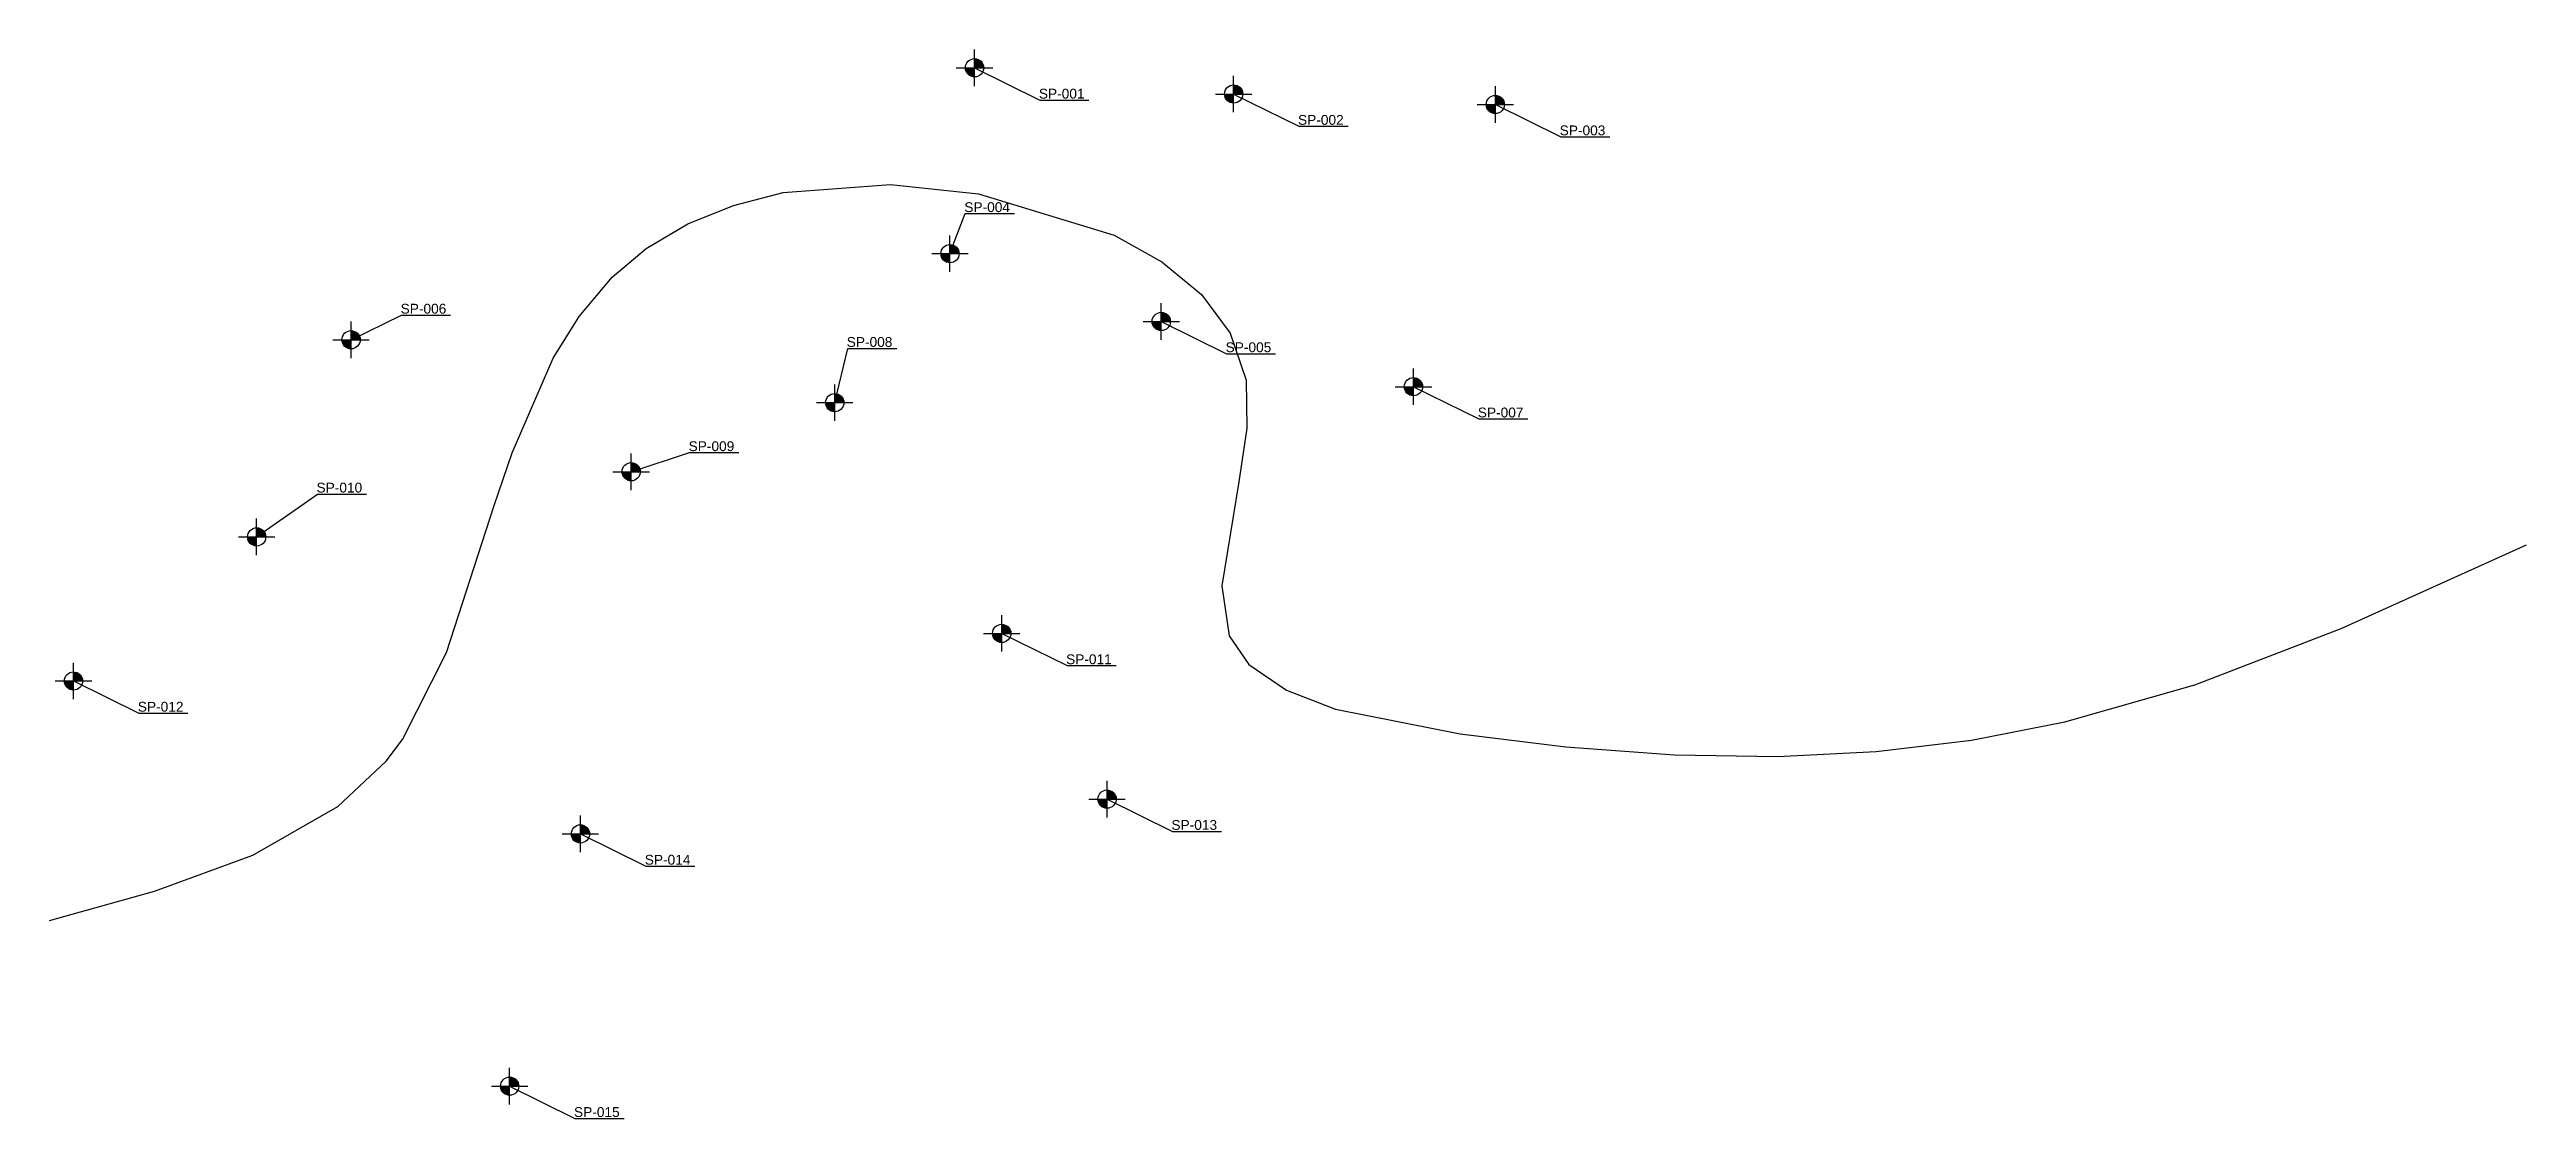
# Model space of a CAD drawing. Header units: millimetres. Extents: x 326778 to 327283, y 7377811 to 7378029.
import ezdxf

# ---------------------------------------------------------------- set-up
doc = ezdxf.new("R2010")
doc.units = ezdxf.units.MM
doc.layers.add('G-SPT', color=130, linetype='Continuous')
doc.styles.add('Style-Arial', font='arial.ttf')

# ---------------------------------------------------------------- blocks, each defined once
blk = doc.blocks.new('*U30')
h = blk.add_hatch(color=256)
h.dxf.hatch_style = 1
h.paths.add_polyline_path([(1.86, 0, 0.414214), (0, 1.86), (0, 0)])
h.paths.add_polyline_path([(0, 0), (-1.86, 0, 0.414214), (0, -1.86)])
at = {"color": 1, "flags": 128}
for points in [[(-3.72, 0), (3.72, 0)], [(0, -3.72), (0, 3.72)], [(0, 0), (13.32, -6.57), (23.32, -6.57)]]:
    blk.add_lwpolyline(points, dxfattribs=at)
at = {"color": 1}
blk.add_circle((0, 0), 1.86, dxfattribs=at)
at = {"color": 2, "style": 'Style-Arial'}
for tag, p in [('SP-XX', (13.12, -6.27)), ('SITUAÇÃO', (13.21, -9.65))]:
    blk.add_attdef(tag, p, '', height=2, dxfattribs=at)
blk = doc.blocks.new('*U26')
h = blk.add_hatch(color=256)
h.dxf.hatch_style = 1
h.paths.add_polyline_path([(1.86, 0, 0.414214), (0, 1.86), (0, 0)])
h.paths.add_polyline_path([(0, 0), (-1.86, 0, 0.414214), (0, -1.86)])
at = {"color": 1, "flags": 128}
for points in [[(-3.72, 0), (3.72, 0)], [(0, -3.72), (0, 3.72)], [(0, 0), (13.32, -6.57), (23.32, -6.57)]]:
    blk.add_lwpolyline(points, dxfattribs=at)
at = {"color": 1}
blk.add_circle((0, 0), 1.86, dxfattribs=at)
at = {"color": 2, "style": 'Style-Arial'}
for tag, p in [('SP-XX', (13.12, -6.27)), ('SITUAÇÃO', (13.21, -9.65))]:
    blk.add_attdef(tag, p, '', height=2, dxfattribs=at)
blk = doc.blocks.new('*U27')
h = blk.add_hatch(color=256)
h.dxf.hatch_style = 1
h.paths.add_polyline_path([(1.86, 0, 0.414214), (0, 1.86), (0, 0)])
h.paths.add_polyline_path([(0, 0), (-1.86, 0, 0.414214), (0, -1.86)])
at = {"color": 1, "flags": 128}
for points in [[(-3.72, 0), (3.72, 0)], [(0, 0), (11.91, 3.9), (21.91, 3.9)], [(0, -3.72), (0, 3.72)]]:
    blk.add_lwpolyline(points, dxfattribs=at)
at = {"color": 1}
blk.add_circle((0, 0), 1.86, dxfattribs=at)
at = {"color": 2, "style": 'Style-Arial'}
for tag, p in [('SP-XX', (11.7, 4.21)), ('SITUAÇÃO', (11.8, 0.83))]:
    blk.add_attdef(tag, p, '', height=2, dxfattribs=at)
blk = doc.blocks.new('*U28')
h = blk.add_hatch(color=256)
h.dxf.hatch_style = 1
h.paths.add_polyline_path([(1.86, 0, 0.414214), (0, 1.86), (0, 0)])
h.paths.add_polyline_path([(0, 0), (-1.86, 0, 0.414214), (0, -1.86)])
at = {"color": 1, "flags": 128}
for points in [[(-3.72, 0), (3.72, 0)], [(0, 0), (10.3, 5.03), (20.3, 5.03)], [(0, -3.72), (0, 3.72)]]:
    blk.add_lwpolyline(points, dxfattribs=at)
at = {"color": 1}
blk.add_circle((0, 0), 1.86, dxfattribs=at)
at = {"color": 2, "style": 'Style-Arial'}
for tag, p in [('SP-XX', (10.1, 5.33)), ('SITUAÇÃO', (10.2, 1.95))]:
    blk.add_attdef(tag, p, '', height=2, dxfattribs=at)
blk = doc.blocks.new('*U29')
h = blk.add_hatch(color=256)
h.dxf.hatch_style = 1
h.paths.add_polyline_path([(1.86, 0, 0.414214), (0, 1.86), (0, 0)])
h.paths.add_polyline_path([(0, 0), (-1.86, 0, 0.414214), (0, -1.86)])
at = {"color": 1, "flags": 128}
for points in [[(0, 0), (12.41, 8.74), (22.41, 8.74)], [(-3.72, 0), (3.72, 0)], [(0, -3.72), (0, 3.72)]]:
    blk.add_lwpolyline(points, dxfattribs=at)
at = {"color": 1}
blk.add_circle((0, 0), 1.86, dxfattribs=at)
at = {"color": 2, "style": 'Style-Arial'}
for tag, p in [('SP-XX', (12.21, 9.05)), ('SITUAÇÃO', (12.3, 5.67))]:
    blk.add_attdef(tag, p, '', height=2, dxfattribs=at)
blk = doc.blocks.new('*U37')
h = blk.add_hatch(color=256)
h.dxf.hatch_style = 1
h.paths.add_polyline_path([(1.86, 0, 0.414214), (0, 1.86), (0, 0)])
h.paths.add_polyline_path([(0, 0), (-1.86, 0, 0.414214), (0, -1.86)])
at = {"color": 1, "flags": 128}
for points in [[(-3.72, 0), (3.72, 0)], [(0, -3.72), (0, 3.72)], [(0, 0), (13.32, -6.57), (23.32, -6.57)]]:
    blk.add_lwpolyline(points, dxfattribs=at)
at = {"color": 1}
blk.add_circle((0, 0), 1.86, dxfattribs=at)
at = {"color": 2, "style": 'Style-Arial'}
for tag, p in [('SP-XX', (13.12, -6.27)), ('SITUAÇÃO', (13.21, -9.65))]:
    blk.add_attdef(tag, p, '', height=2, dxfattribs=at)
blk = doc.blocks.new('*U38')
h = blk.add_hatch(color=256)
h.dxf.hatch_style = 1
h.paths.add_polyline_path([(1.86, 0, 0.414214), (0, 1.86), (0, 0)])
h.paths.add_polyline_path([(0, 0), (-1.86, 0, 0.414214), (0, -1.86)])
at = {"color": 1, "flags": 128}
for points in [[(0, 0), (2.64, 11.07), (12.64, 11.07)], [(-3.72, 0), (3.72, 0)], [(0, -3.72), (0, 3.72)]]:
    blk.add_lwpolyline(points, dxfattribs=at)
at = {"color": 1}
blk.add_circle((0, 0), 1.86, dxfattribs=at)
at = {"color": 2, "style": 'Style-Arial'}
for tag, p in [('SP-XX', (2.44, 11.37)), ('SITUAÇÃO', (2.54, 7.99))]:
    blk.add_attdef(tag, p, '', height=2, dxfattribs=at)
blk = doc.blocks.new('*U39')
h = blk.add_hatch(color=256)
h.dxf.hatch_style = 1
h.paths.add_polyline_path([(1.86, 0, 0.414214), (0, 1.86), (0, 0)])
h.paths.add_polyline_path([(0, 0), (-1.86, 0, 0.414214), (0, -1.86)])
at = {"color": 1, "flags": 128}
for points in [[(-3.72, 0), (3.72, 0)], [(0, -3.72), (0, 3.72)], [(0, 0), (13.32, -6.57), (23.32, -6.57)]]:
    blk.add_lwpolyline(points, dxfattribs=at)
at = {"color": 1}
blk.add_circle((0, 0), 1.86, dxfattribs=at)
at = {"color": 2, "style": 'Style-Arial'}
for tag, p in [('SP-XX', (13.12, -6.27)), ('SITUAÇÃO', (13.21, -9.65))]:
    blk.add_attdef(tag, p, '', height=2, dxfattribs=at)
blk = doc.blocks.new('*U40')
h = blk.add_hatch(color=256)
h.dxf.hatch_style = 1
h.paths.add_polyline_path([(1.86, 0, 0.414214), (0, 1.86), (0, 0)])
h.paths.add_polyline_path([(0, 0), (-1.86, 0, 0.414214), (0, -1.86)])
at = {"color": 1, "flags": 128}
for points in [[(-3.72, 0), (3.72, 0)], [(0, -3.72), (0, 3.72)], [(0, 0), (13.32, -6.57), (23.32, -6.57)]]:
    blk.add_lwpolyline(points, dxfattribs=at)
at = {"color": 1}
blk.add_circle((0, 0), 1.86, dxfattribs=at)
at = {"color": 2, "style": 'Style-Arial'}
for tag, p in [('SP-XX', (13.12, -6.27)), ('SITUAÇÃO', (13.21, -9.65))]:
    blk.add_attdef(tag, p, '', height=2, dxfattribs=at)
blk = doc.blocks.new('*U34')
h = blk.add_hatch(color=256)
h.dxf.hatch_style = 1
h.paths.add_polyline_path([(1.86, 0, 0.414214), (0, 1.86), (0, 0)])
h.paths.add_polyline_path([(0, 0), (-1.86, 0, 0.414214), (0, -1.86)])
at = {"color": 1, "flags": 128}
for points in [[(-3.72, 0), (3.72, 0)], [(0, -3.72), (0, 3.72)], [(0, 0), (13.32, -6.57), (23.32, -6.57)]]:
    blk.add_lwpolyline(points, dxfattribs=at)
at = {"color": 1}
blk.add_circle((0, 0), 1.86, dxfattribs=at)
at = {"color": 2, "style": 'Style-Arial'}
for tag, p in [('SP-XX', (13.12, -6.27)), ('SITUAÇÃO', (13.21, -9.65))]:
    blk.add_attdef(tag, p, '', height=2, dxfattribs=at)
blk = doc.blocks.new('*U35')
h = blk.add_hatch(color=256)
h.dxf.hatch_style = 1
h.paths.add_polyline_path([(1.86, 0, 0.414214), (0, 1.86), (0, 0)])
h.paths.add_polyline_path([(0, 0), (-1.86, 0, 0.414214), (0, -1.86)])
at = {"color": 1, "flags": 128}
for points in [[(-3.72, 0), (3.72, 0)], [(0, -3.72), (0, 3.72)], [(0, 0), (13.32, -6.57), (23.32, -6.57)]]:
    blk.add_lwpolyline(points, dxfattribs=at)
at = {"color": 1}
blk.add_circle((0, 0), 1.86, dxfattribs=at)
at = {"color": 2, "style": 'Style-Arial'}
for tag, p in [('SP-XX', (13.12, -6.27)), ('SITUAÇÃO', (13.21, -9.65))]:
    blk.add_attdef(tag, p, '', height=2, dxfattribs=at)
blk = doc.blocks.new('*U36')
h = blk.add_hatch(color=256)
h.dxf.hatch_style = 1
h.paths.add_polyline_path([(1.86, 0, 0.414214), (0, 1.86), (0, 0)])
h.paths.add_polyline_path([(0, 0), (-1.86, 0, 0.414214), (0, -1.86)])
at = {"color": 1, "flags": 128}
for points in [[(-3.72, 0), (3.72, 0)], [(0, -3.72), (0, 3.72)], [(0, 0), (13.32, -6.57), (23.32, -6.57)]]:
    blk.add_lwpolyline(points, dxfattribs=at)
at = {"color": 1}
blk.add_circle((0, 0), 1.86, dxfattribs=at)
at = {"color": 2, "style": 'Style-Arial'}
for tag, p in [('SP-XX', (13.12, -6.27)), ('SITUAÇÃO', (13.21, -9.65))]:
    blk.add_attdef(tag, p, '', height=2, dxfattribs=at)
blk = doc.blocks.new('*U31')
h = blk.add_hatch(color=256)
h.dxf.hatch_style = 1
h.paths.add_polyline_path([(1.86, 0, 0.414214), (0, 1.86), (0, 0)])
h.paths.add_polyline_path([(0, 0), (-1.86, 0, 0.414214), (0, -1.86)])
at = {"color": 1, "flags": 128}
for points in [[(0, 0), (3.12, 8.17), (13.12, 8.17)], [(-3.72, 0), (3.72, 0)], [(0, -3.72), (0, 3.72)]]:
    blk.add_lwpolyline(points, dxfattribs=at)
at = {"color": 1}
blk.add_circle((0, 0), 1.86, dxfattribs=at)
at = {"color": 2, "style": 'Style-Arial'}
for tag, p in [('SP-XX', (2.92, 8.47)), ('SITUAÇÃO', (3.01, 5.09))]:
    blk.add_attdef(tag, p, '', height=2, dxfattribs=at)
blk = doc.blocks.new('*U32')
h = blk.add_hatch(color=256)
h.dxf.hatch_style = 1
h.paths.add_polyline_path([(1.86, 0, 0.414214), (0, 1.86), (0, 0)])
h.paths.add_polyline_path([(0, 0), (-1.86, 0, 0.414214), (0, -1.86)])
at = {"color": 1, "flags": 128}
for points in [[(-3.72, 0), (3.72, 0)], [(0, -3.72), (0, 3.72)], [(0, 0), (13.32, -6.57), (23.32, -6.57)]]:
    blk.add_lwpolyline(points, dxfattribs=at)
at = {"color": 1}
blk.add_circle((0, 0), 1.86, dxfattribs=at)
at = {"color": 2, "style": 'Style-Arial'}
for tag, p in [('SP-XX', (13.12, -6.27)), ('SITUAÇÃO', (13.21, -9.65))]:
    blk.add_attdef(tag, p, '', height=2, dxfattribs=at)
blk = doc.blocks.new('*U33')
h = blk.add_hatch(color=256)
h.dxf.hatch_style = 1
h.paths.add_polyline_path([(1.86, 0, 0.414214), (0, 1.86), (0, 0)])
h.paths.add_polyline_path([(0, 0), (-1.86, 0, 0.414214), (0, -1.86)])
at = {"color": 1, "flags": 128}
for points in [[(-3.72, 0), (3.72, 0)], [(0, -3.72), (0, 3.72)], [(0, 0), (13.32, -6.57), (23.32, -6.57)]]:
    blk.add_lwpolyline(points, dxfattribs=at)
at = {"color": 1}
blk.add_circle((0, 0), 1.86, dxfattribs=at)
at = {"color": 2, "style": 'Style-Arial'}
for tag, p in [('SP-XX', (13.12, -6.27)), ('SITUAÇÃO', (13.21, -9.65))]:
    blk.add_attdef(tag, p, '', height=2, dxfattribs=at)

msp = doc.modelspace()

# ---------------------------------------------------------------- linework, layer by layer
msp.add_lwpolyline([(326778.07, 7377851.48), (326799.48, 7377857.52), (326819.52, 7377864.84), (326836.83, 7377874.72), (326846.72, 7377884.02), (326850.04, 7377888.43), (326859.01, 7377906.17), (326868.76, 7377936.08), (326872.38, 7377946.87), (326880.76, 7377966.12), (326886.06, 7377974.66), (326892.81, 7377982.64), (326899.75, 7377988.46), (326908.2, 7377993.49), (326917.55, 7377997.29), (326927.65, 7377999.88), (326949.55, 7378001.53), (326967.47, 7377999.66), (326995.15, 7377991.21), (327004.88, 7377985.77), (327012.94, 7377979.12), (327018.82, 7377971.26), (327022.08, 7377961.62), (327022.24, 7377951.86), (327020.57, 7377940.92), (327017.11, 7377919.71), (327018.58, 7377909.55), (327022.61, 7377903.7), (327030.28, 7377898.43), (327040.28, 7377894.59), (327065.68, 7377889.53), (327087.27, 7377886.88), (327109.39, 7377885.26), (327130.4, 7377884.95), (327150.52, 7377885.96), (327169.97, 7377888.3), (327188.97, 7377892), (327215.49, 7377899.54), (327245.34, 7377911.03), (327283.13, 7377928.07)])

# ---------------------------------------------------------------- block references
at = {"layer": 'G-SPT'}
ref = msp.add_blockref('*U34', (326966.69, 7378025.33), dxfattribs=at)
ref.add_attrib('SP-XX', 'SP-001', (326979.8, 7378019.06), dxfattribs={"layer": '0', "height": 2, "style": 'Style-Arial'})
ref = msp.add_blockref('*U35', (327019.52, 7378019.98), dxfattribs=at)
ref.add_attrib('SP-XX', 'SP-002', (327032.64, 7378013.71), dxfattribs={"layer": '0', "height": 2, "style": 'Style-Arial'})
ref = msp.add_blockref('*U36', (327072.89, 7378017.84), dxfattribs=at)
ref.add_attrib('SP-XX', 'SP-003', (327086, 7378011.57), dxfattribs={"layer": '0', "height": 2, "style": 'Style-Arial'})
ref = msp.add_blockref('*U31', (326961.68, 7377987.45), dxfattribs=at)
ref.add_attrib('SP-XX', 'SP-004', (326964.6, 7377995.92), dxfattribs={"layer": '0', "height": 2, "style": 'Style-Arial'})
ref = msp.add_blockref('*U28', (326839.56, 7377969.89), dxfattribs=at)
ref.add_attrib('SP-XX', 'SP-006', (326849.66, 7377975.22), dxfattribs={"layer": '0', "height": 2, "style": 'Style-Arial'})
ref = msp.add_blockref('*U32', (327004.76, 7377973.62), dxfattribs=at)
ref.add_attrib('SP-XX', 'SP-005', (327017.88, 7377967.36), dxfattribs={"layer": '0', "height": 2, "style": 'Style-Arial'})
ref = msp.add_blockref('*U38', (326938.18, 7377957.07), dxfattribs=at)
ref.add_attrib('SP-XX', 'SP-008', (326940.62, 7377968.44), dxfattribs={"layer": '0', "height": 2, "style": 'Style-Arial'})
ref = msp.add_blockref('*U33', (327056.18, 7377960.32), dxfattribs=at)
ref.add_attrib('SP-XX', 'SP-007', (327069.3, 7377954.06), dxfattribs={"layer": '0', "height": 2, "style": 'Style-Arial'})
ref = msp.add_blockref('*U27', (326896.68, 7377942.98), dxfattribs=at)
ref.add_attrib('SP-XX', 'SP-009', (326908.38, 7377947.19), dxfattribs={"layer": '0', "height": 2, "style": 'Style-Arial'})
ref = msp.add_blockref('*U29', (326820.3, 7377929.7), dxfattribs=at)
ref.add_attrib('SP-XX', 'SP-010', (326832.51, 7377938.75), dxfattribs={"layer": '0', "height": 2, "style": 'Style-Arial'})
ref = msp.add_blockref('*U39', (326972.23, 7377910.03), dxfattribs=at)
ref.add_attrib('SP-XX', 'SP-011', (326985.35, 7377903.76), dxfattribs={"layer": '0', "height": 2, "style": 'Style-Arial'})
ref = msp.add_blockref('*U37', (326782.95, 7377900.34), dxfattribs=at)
ref.add_attrib('SP-XX', 'SP-012', (326796.07, 7377894.08), dxfattribs={"layer": '0', "height": 2, "style": 'Style-Arial'})
ref = msp.add_blockref('*U40', (326993.71, 7377876.25), dxfattribs=at)
ref.add_attrib('SP-XX', 'SP-013', (327006.83, 7377869.99), dxfattribs={"layer": '0', "height": 2, "style": 'Style-Arial'})
ref = msp.add_blockref('*U26', (326886.32, 7377869.16), dxfattribs=at)
ref.add_attrib('SP-XX', 'SP-014', (326899.44, 7377862.89), dxfattribs={"layer": '0', "height": 2, "style": 'Style-Arial'})
ref = msp.add_blockref('*U30', (326871.89, 7377817.73), dxfattribs=at)
ref.add_attrib('SP-XX', 'SP-015', (326885.01, 7377811.46), dxfattribs={"layer": '0', "height": 2, "style": 'Style-Arial'})

doc.saveas('drawing.dxf')
